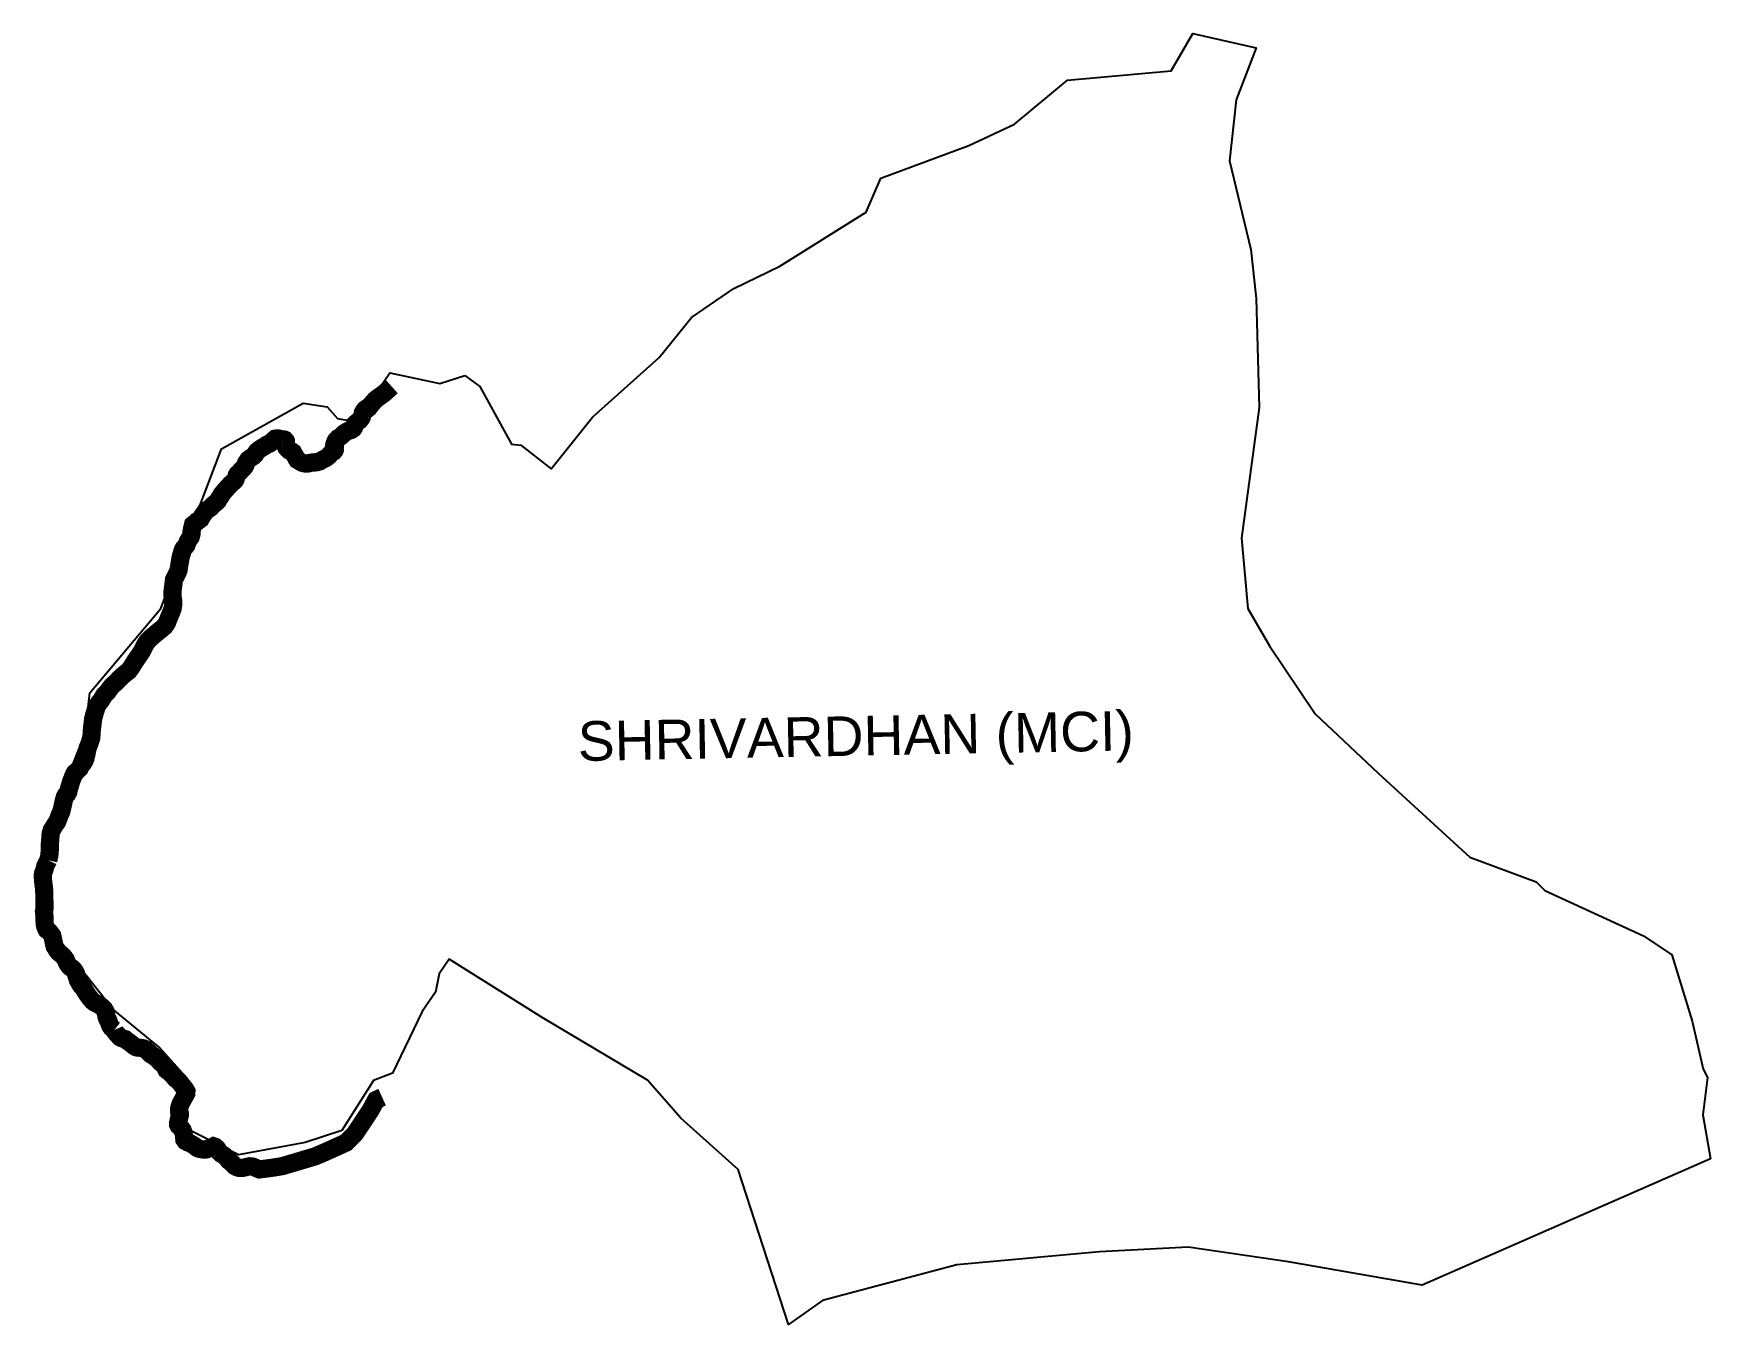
# Model space of a CAD drawing. Header units: metres. Extents: x 274747 to 291869, y 1996410 to 2074814.
# Drawn here: x 287262 to 291869, y 1996410 to 1999955 of the extents above; entities outside this region: 2.
import ezdxf

# ---------------------------------------------------------------- set-up
doc = ezdxf.new("R2010")
doc.units = ezdxf.units.M
doc.header["$MEASUREMENT"] = 0
for name, color, linetype in [('NATURALLY PROTECTED', 3, 'Continuous'), ('village', 3, 'Continuous'), ('VILLAGE NAME', 250, 'Continuous')]:
    doc.layers.add(name, color=color, linetype=linetype)
doc.styles.get("Standard").update_dxf_attribs({"font": 'arial.ttf'})

msp = doc.modelspace()

# ---------------------------------------------------------------- linework, layer by layer
at = {"layer": 'NATURALLY PROTECTED', "const_width": 50, "flags": 128}
for points in [[(274963.1, 2074788.5), (274961, 2074773.3), (274948.2, 2074695.2), (274940.5, 2074656.4), (274929.1, 2074613.7), (274923.8, 2074593.2), (274920.5, 2074578.9), (274916.9, 2074566), (274912.1, 2074547.9), (274908.9, 2074533.5), (274906.4, 2074522.6), (274901.8, 2074509.1), (274895.3, 2074483.2), (274884.1, 2074449.4), (274875, 2074420.6), (274862.6, 2074378.1), (274851.2, 2074342.2), (274850.4, 2074339.1)], [(274794.2, 2074199.6), (274788.1, 2074182.7), (274779.8, 2074162.3), (274773.5, 2074148.3), (274772.1, 2074145.1)]]:
    msp.add_lwpolyline(points, dxfattribs=at)
at = {"layer": 'NATURALLY PROTECTED', "color": 116, "true_color": 0x136734, "const_width": 50, "flags": 128}
for points in [[(288246.2, 1998986), (288225.6, 1998967.5), (288203.9, 1998951.8), (288201.4, 1998949.5), (288198.5, 1998946.5), (288191.9, 1998938.8), (288188.8, 1998935.3), (288185.9, 1998931.3), (288183.5, 1998927.9), (288180.5, 1998925.4), (288177.6, 1998924.8), (288175.7, 1998924.8), (288173, 1998922.9), (288169.9, 1998918.9), (288166.7, 1998913.2), (288165.6, 1998907.8), (288163.8, 1998901.3), (288160.9, 1998896.4), (288157.4, 1998892.7), (288153.6, 1998889.9), (288148.9, 1998886.1), (288145.2, 1998882.8), (288143.6, 1998878.6), (288142.7, 1998873.6), (288141, 1998870.8), (288139, 1998869), (288135.4, 1998866.8), (288132.6, 1998865.7), (288127.9, 1998864.4), (288123.5, 1998862.5), (288118.8, 1998859.7), (288114.3, 1998856.7), (288110.2, 1998852.2), (288105.9, 1998848.7), (288101.8, 1998846), (288098.8, 1998844.1), (288095.7, 1998840.8), (288093, 1998837.7), (288091, 1998833.6), (288089.1, 1998828.7), (288088.3, 1998825.2), (288089.2, 1998822.4), (288090.5, 1998818.7), (288090.5, 1998815.9), (288090.2, 1998812.9), (288088.9, 1998809.9), (288087, 1998807.7), (288082.9, 1998805.5), (288079.2, 1998802.3), (288075.7, 1998798.2), (288072.7, 1998794.8), (288069.1, 1998792), (288064.4, 1998788.7), (288059.1, 1998786.5), (288052.1, 1998782.3), (288049.2, 1998780.6), (288043.4, 1998779.3), (288040.9, 1998778.2), (288032.8, 1998777.1), (288031, 1998777.1), (288027.2, 1998777.1), (288022.4, 1998776.3), (288019.6, 1998775.3), (288015.5, 1998774.5), (288012, 1998774.3), (288006.5, 1998774.8), (288001.4, 1998776.1), (287997.7, 1998777.8), (287992.4, 1998781.2), (287987.1, 1998784.3), (287983.9, 1998789.1), (287981.1, 1998795.2), (287978.3, 1998798.6), (287976.3, 1998802), (287974.9, 1998805.4), (287972.4, 1998807.3), (287968.8, 1998809), (287964.1, 1998810.7), (287960.3, 1998814.1), (287956.8, 1998818.3), (287955, 1998822.7), (287955, 1998825.9), (287955, 1998829.8), (287955.4, 1998832.4), (287955.6, 1998835.7), (287954.7, 1998837.6), (287953, 1998839.4), (287950.9, 1998840.4), (287949, 1998840.8)], [(287949, 1998840.8), (287948.1, 1998841), (287944.8, 1998841), (287939.5, 1998841.8), (287934.4, 1998843.4), (287930.5, 1998843.4), (287926.5, 1998842.8), (287922.1, 1998839.2), (287914, 1998831.6), (287910.3, 1998828.8), (287905.8, 1998827.4), (287901.6, 1998825.3), (287897.6, 1998822.2), (287893.4, 1998819.9), (287891, 1998818.6), (287887.2, 1998816.2), (287880.1, 1998811.2), (287875.8, 1998807.3), (287872.2, 1998802.3), (287870.2, 1998798.2), (287866.3, 1998794.5), (287863.8, 1998792.9), (287861.4, 1998791.5), (287857.8, 1998789.4), (287852.6, 1998785.4), (287849.5, 1998780.9), (287846.4, 1998776.3), (287844.4, 1998769.7), (287842.4, 1998765.7), (287838.5, 1998761.6), (287832.6, 1998755.9), (287828.1, 1998750.7), (287822.6, 1998745.6), (287820.3, 1998741.8), (287819.2, 1998737.4), (287817.8, 1998732.6), (287815.3, 1998728), (287811.4, 1998724.3), (287807.9, 1998721.2), (287804.3, 1998718.2), (287799.7, 1998713.5), (287797.3, 1998710.8), (287792.8, 1998705.8), (287788.6, 1998701.3), (287785, 1998696.8), (287779.3, 1998690), (287776.1, 1998684), (287771.9, 1998677.9), (287769.1, 1998672.4), (287765.5, 1998669), (287754.4, 1998659.6), (287749.7, 1998654.3), (287744.5, 1998650.2), (287740.1, 1998647.6), (287734.3, 1998642.7), (287731.5, 1998638), (287727.8, 1998633.4), (287723.9, 1998627.2), (287721.1, 1998622), (287716.2, 1998618.4), (287711.2, 1998615.8), (287708.9, 1998612.9), (287704.1, 1998609.6), (287700.5, 1998606.7), (287698.9, 1998600.5), (287697.7, 1998594.8), (287696.5, 1998587.7), (287696.5, 1998581.5), (287695.6, 1998577.6), (287694, 1998572.9), (287691.3, 1998569.1), (287688.6, 1998564.6), (287684.9, 1998557.9), (287682.3, 1998550.3), (287678.7, 1998545.4), (287675.1, 1998541.8), (287673, 1998538.5), (287671.3, 1998534.4), (287669.6, 1998527.3), (287667.3, 1998520.8), (287665.4, 1998511.4), (287662.8, 1998496), (287660.9, 1998482.4), (287658.2, 1998475.5), (287652.4, 1998464.4), (287648.1, 1998455.3), (287645.4, 1998433.4), (287643.9, 1998422.5), (287644, 1998411.4), (287646, 1998397.4), (287646, 1998385.7), (287644.3, 1998375.8), (287639.3, 1998362.9), (287634.7, 1998352.3), (287628.8, 1998336.8), (287622.8, 1998327.9), (287615.9, 1998321.6), (287604, 1998312.3), (287586.6, 1998297.7), (287575.2, 1998286.4), (287569.8, 1998278.4), (287564.9, 1998269.2), (287560.6, 1998260), (287553, 1998248.4), (287546.8, 1998239.6), (287539.7, 1998228.9), (287531.3, 1998215.5), (287523.2, 1998204.7), (287512.2, 1998196.1), (287498.3, 1998183.7), (287489.2, 1998173.9), (287478.6, 1998164.6), (287471.4, 1998156), (287465.6, 1998147.4), (287456.1, 1998137.8), (287448.5, 1998125.2), (287441.3, 1998115.8), (287436.3, 1998108.6), (287433.3, 1998098.7), (287429, 1998084.8), (287425.8, 1998072.1), (287423.2, 1998048.3), (287422, 1998038), (287422, 1998031.5), (287420.7, 1998020.7), (287417.8, 1998011.4), (287415.7, 1998004.8), (287410.8, 1997992.9), (287408.2, 1997979.2), (287405.7, 1997969.2), (287404.8, 1997964.1), (287401.5, 1997956.5), (287398.1, 1997951.3), (287394.6, 1997947.2), (287391.6, 1997942.4), (287388.8, 1997937), (287375.8, 1997924.8), (287373.1, 1997920.3), (287369, 1997910), (287365.4, 1997900.6), (287362, 1997888.5), (287359.5, 1997881.4), (287357.6, 1997871.9), (287354.7, 1997866.8), (287351, 1997863.7), (287348.2, 1997858.7), (287346.3, 1997852.5), (287344.4, 1997844.2), (287341.7, 1997831.4), (287338.7, 1997819), (287334.5, 1997809.9), (287330.8, 1997799.8), (287327, 1997790.3), (287322, 1997783.5), (287318, 1997776.9), (287312.6, 1997768.3), (287309.5, 1997758.7), (287308.2, 1997741.9), (287307.1, 1997728.9), (287307.1, 1997715), (287306.2, 1997702.9), (287305.1, 1997694.6), (287302.8, 1997685.4)], [(287302.7, 1997685.2), (287299.1, 1997677.6), (287294.7, 1997669.1), (287292.3, 1997659.3), (287288.5, 1997648.9), (287287.5, 1997641.8), (287289.4, 1997619.6), (287291.1, 1997609.3), (287292, 1997592.7), (287292, 1997579.7), (287292.8, 1997553.7), (287290.9, 1997544), (287292.4, 1997531.1), (287292.4, 1997521.2), (287293.1, 1997509.4), (287294.8, 1997502.2), (287298.8, 1997493.8), (287305.5, 1997488.9), (287310.2, 1997483.2), (287314, 1997477.7), (287315.3, 1997471.9), (287316.4, 1997465.9), (287318.1, 1997457.8), (287320.4, 1997448.3), (287324.3, 1997442.2), (287329.1, 1997435), (287333.4, 1997430.6), (287341.1, 1997424.5), (287346.8, 1997417.9), (287351.1, 1997411.8), (287354.1, 1997403.6), (287356.9, 1997399.2), (287359.8, 1997394.6), (287363.9, 1997391), (287368.4, 1997388.4), (287374.7, 1997381.9), (287379.2, 1997373.4), (287380.3, 1997367.6), (287382.3, 1997362.6), (287384.1, 1997355.9), (287386.4, 1997352.2), (287389.8, 1997345.7), (287393.2, 1997340.5), (287397.8, 1997336.6), (287402.5, 1997328.8), (287405.9, 1997323.2), (287409.5, 1997317.5), (287414.8, 1997310), (287419.9, 1997303.4), (287424.4, 1997298.5), (287429.8, 1997294.2), (287437.1, 1997290.6), (287442.9, 1997287.9), (287448.2, 1997283.9), (287453.2, 1997279.4), (287456.7, 1997275.8), (287458.7, 1997272.2), (287460.5, 1997268.8), (287462, 1997260.7), (287462.7, 1997255.1), (287464.9, 1997249.2), (287468.2, 1997243.9), (287470.9, 1997235.8), (287473.2, 1997230.4), (287476.3, 1997225.6), (287481, 1997221.8), (287484.5, 1997219.1)], [(287484.5, 1997219.1), (287487.1, 1997213.1), (287490.9, 1997208.8), (287496.5, 1997202.5), (287500.1, 1997198.8), (287505.5, 1997196.1), (287514.4, 1997193.7), (287519, 1997189.4), (287526.2, 1997184.7), (287537, 1997176), (287543, 1997172.1), (287547.7, 1997170.7), (287554.8, 1997170), (287558.8, 1997169.6), (287565.2, 1997168.2), (287570.6, 1997165.6), (287577.3, 1997159.4), (287584.8, 1997151.8), (287592.5, 1997147.3), (287603.7, 1997138.8), (287607.2, 1997134.2), (287611.1, 1997129.9), (287621.1, 1997122.2), (287627.3, 1997109.5), (287635.4, 1997103.4), (287640.4, 1997098.6), (287646.4, 1997093.8), (287648.3, 1997089.9), (287651.8, 1997085.8), (287657.7, 1997081.8), (287665.9, 1997073.3), (287670.7, 1997066.1), (287674.7, 1997061.9), (287679.7, 1997055.3), (287682.3, 1997050.5), (287682.1, 1997045.2), (287679.6, 1997040.6), (287677, 1997035.9), (287672.8, 1997028.2), (287666.6, 1997016.9), (287664, 1997009.4), (287662.6, 1997004), (287662.6, 1996999.3), (287662.6, 1996993.5), (287664.4, 1996989), (287664.4, 1996986.1), (287661.4, 1996972.8), (287659.7, 1996965.4), (287659.4, 1996959.9), (287661.7, 1996955.3), (287666.8, 1996950.9), (287669.4, 1996947.4), (287672.1, 1996943.4), (287674.6, 1996935.7), (287675.7, 1996926.5), (287676.5, 1996918.5), (287679.5, 1996914.1), (287686, 1996910.4), (287692.1, 1996908.1), (287699.6, 1996903.9), (287705.5, 1996900.2), (287710.1, 1996896.2), (287715.7, 1996893.3), (287723.3, 1996891.5), (287730.3, 1996890.4), (287735.2, 1996890.7), (287740.4, 1996892.1), (287745.4, 1996894.5), (287748.9, 1996895.8), (287753.1, 1996897), (287757.2, 1996899.4), (287761.6, 1996897.9), (287765.8, 1996894.3), (287769.7, 1996888.5), (287773.3, 1996883.4), (287777.7, 1996879.1), (287783.1, 1996875.8), (287786.5, 1996873.8), (287793.4, 1996866.8), (287798.9, 1996860), (287805.4, 1996855.4), (287811.4, 1996849.2), (287815.7, 1996844.9), (287820.3, 1996842.4), (287827.3, 1996840.2), (287837.1, 1996840.3), (287841.1, 1996841.2), (287850, 1996843.4), (287856.1, 1996844.7), (287864.2, 1996844), (287882.8, 1996836.1), (287915.9, 1996840.3), (287945.6, 1996845.1), (288034.8, 1996871.6), (288057.6, 1996881.1), (288120.3, 1996909.4), (288143.9, 1996932.5), (288172.2, 1996974.8), (288175.6, 1996980), (288188.1, 1996998.8), (288203.2, 1997026.6), (288208.2, 1997029.1), (288219.9, 1997034.4)]]:
    msp.add_lwpolyline(points, dxfattribs=at)
at = {"layer": 'village'}
msp.add_lwpolyline([(288378.3, 1998993.9), (288447.3, 1999016.4)], dxfattribs=at)
at = {"layer": 'village', "color": 3, "true_color": 0x00ff00}
for points in [[(288447.3, 1999016.4, 0), (288488, 1998985.7, 0), (288574.9, 1998828, 0), (288601.1, 1998824.5, 0), (288684.1, 1998759.6, 0), (288797.8, 1998901.7, 0), (288980.6, 1999065.6, 0), (289069.8, 1999175.1, 0), (289186.3, 1999255.2, 0), (289312.4, 1999316.4, 0), (289549.9, 1999464.5, 0), (289589.9, 1999558.2, 0), (289831.2, 1999647.8, 0), (289956.9, 1999706.6, 0), (290102.4, 1999826.8, 0), (290386.9, 1999852.9, 0), (290447.2, 1999955.2, 0), (290621.1, 1999916.1, 0), (290566.1, 1999773.1, 0), (290547.8, 1999605.5, 0), (290606.1, 1999361.9, 0), (290620.4, 1999227.4, 0), (290628.8, 1998928.7, 0), (290580.7, 1998569.1, 0), (290597.9, 1998376.7, 0), (290657.7, 1998273.8, 0), (290783.1, 1998087.4, 0), (290956.1, 1997924.2, 0), (291207.3, 1997693.5, 0), (291390.1, 1997626, 0), (291413.6, 1997602.3, 0), (291684.6, 1997477.3, 0), (291762.5, 1997425.5, 0), (291818.7, 1997243.3, 0), (291848.8, 1997111.3, 0), (291860.6, 1997088.7, 0), (291847.7, 1996986.3, 0), (291868.7, 1996864.8, 0)], [(291868.7, 1996864.8, 0), (291076.9, 1996518, 0), (290710, 1996582.2, 0), (290434.2, 1996622.2, 0), (290190.7, 1996609.5, 0), (289799, 1996574.4, 0), (289429.1, 1996475.9, 0), (289336, 1996410.4, 0), (289197.6, 1996836, 0), (289040.6, 1996977.1, 0), (288948.7, 1997081.2, 0), (288659.7, 1997253.1, 0), (288404.4, 1997413.4, 0), (288376.9, 1997373.3, 0), (288366.9, 1997322.6, 0), (288329.6, 1997269.4, 0), (288248.5, 1997100, 0), (288195.8, 1997080.6, 0), (288109.1, 1996943.2, 0), (288008.8, 1996909.9, 0), (287825.5, 1996875.9, 0), (287669.2, 1996954.4, 0), (287679.8, 1997091.5, 0), (287607.9, 1997171, 0), (287479.8, 1997276.3, 0), (287299.2, 1997505.4, 0), (287289.9, 1997652.5, 0), (287305.9, 1997787, 0), (287388.7, 1997994.1, 0), (287401.5, 1998008.7, 0), (287416.9, 1998144.6, 0), (287612.2, 1998376, 0), (287779, 1998814.6, 0), (288003.2, 1998940.4, 0), (288069.1, 1998930, 0), (288097.4, 1998898.4, 0), (288149.9, 1998889.4, 0), (288241.2, 1999023.9, 0), (288378.3, 1998993.9, 0)]]:
    msp.add_polyline3d(points, dxfattribs=at)

# ---------------------------------------------------------------- texts
at = {"layer": 'VILLAGE NAME', "insert": (288756.3, 1998066.2), "char_height": 108.748, "attachment_point": 1, "rotation": 1.1028}
msp.add_mtext_dynamic_manual_height_columns('{\\fArial|b0|i0|c0|p34;SHRIVARDHAN (MCI)}', width=1571.314, gutter_width=543.7, heights=[0], dxfattribs=at)

doc.saveas('drawing.dxf')
